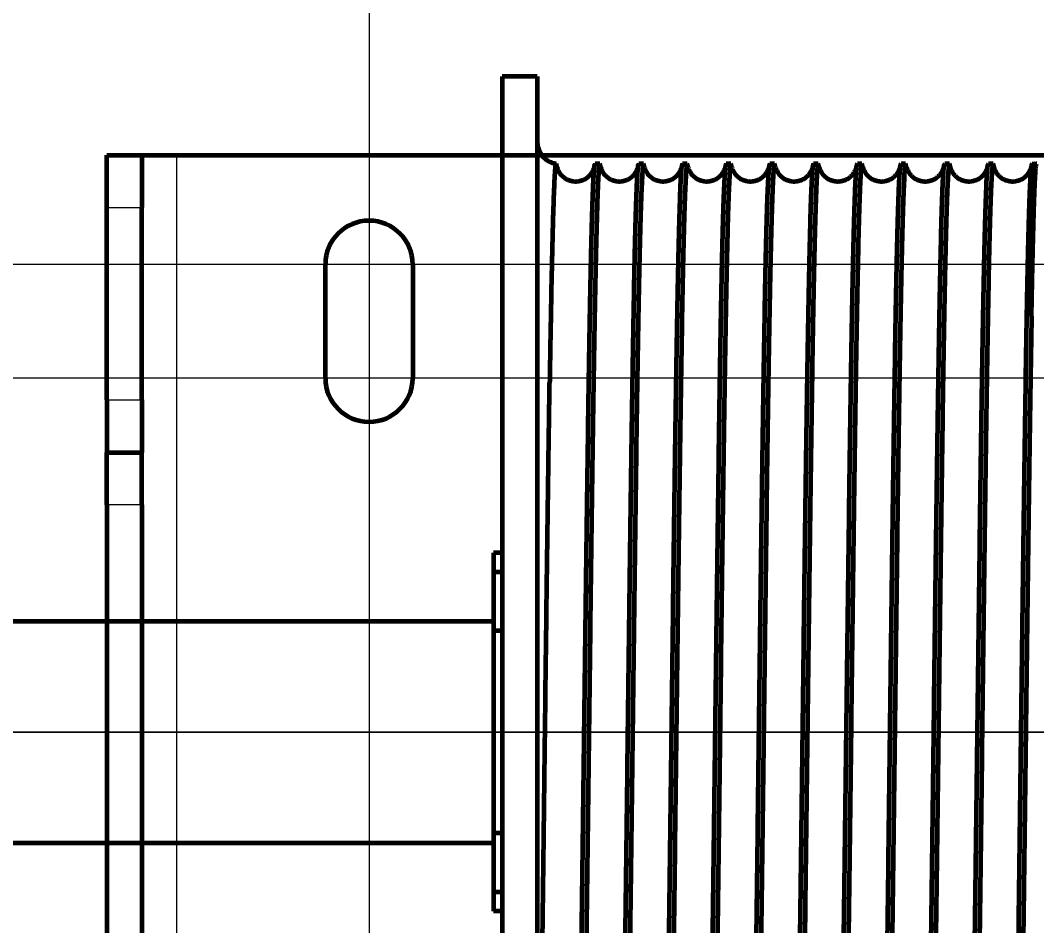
# Model space of a CAD drawing. Header units: millimetres. Extents: x 0 to 840, y 0 to 594.
# Drawn here: x 765.467 to 767.502, y 265.882 to 267.695 of the extents above; entities that cross this region are included whole.
import ezdxf

# ---------------------------------------------------------------- set-up
doc = ezdxf.new("R2010")
doc.units = ezdxf.units.MM
for name, pattern in [('K5LT_AXLED', [19.5, 15, -1.5, 1.5, -1.5]), ('K5LT_BASIC', [0]), ('K5LT_THIN', [0])]:
    doc.linetypes.add(name, pattern=pattern)
doc.layers.add('Системный слой', color=7, linetype='Continuous')
doc.styles.add('KDIMTEXTSTYLE', font='GOST_AU.SHX', dxfattribs={"width": 0.96, "oblique": 15, "height": 5})
doc.dimstyles.new('KDIMSTYLE (0.03)', dxfattribs={"dimtxt": 5, "dimasz": 1, "dimexe": 2, "dimexo": 0, "dimgap": 1, "dimtad": 1, "dimlfac": 40, "dimtxsty": 'KDIMTEXTSTYLE', "dimsah": 1, "dimcen": 0, "dimdle": 1, "dimadec": 0, "dimazin": 0, "dimtfac": 0.667, "dimtmove": 0, "dimatfit": 3, "dimfxl": 1, "dimtvp": 1, "dimtolj": 1, "dimtzin": 0, "dimarcsym": 0})

# ---------------------------------------------------------------- blocks, each defined once
blk = doc.blocks.new('KDIMARROW_01')
at = {"layer": 'Системный слой'}
blk.add_hatch(color=0, dxfattribs=at).paths.add_polyline_path([(0, 0), (-5, 0.6583), (-4.5, 0), (-5, -0.6583)])
at = {"layer": 'Системный слой', "color": 0, "linetype": 'K5LT_THIN', "lineweight": 18}
for p, q in [((-4.5, 0), (-5, 0.6583)), ((-5, 0.6583), (0, 0)), ((0, 0), (-5, -0.6583)), ((-5, -0.6583), (-4.5, 0)), ((0, 0), (-1, 0))]:
    blk.add_line(p, q, dxfattribs=at)
blk = doc.blocks.new('U317')
at = {"layer": 'Системный слой', "color": 30, "linetype": 'K5LT_AXLED', "lineweight": 18, "true_color": 0xff8000}
for p, q in [((766.1651, 269.2935), (766.1651, 264.891)), ((766.1651, 267.6485), (766.1651, 263.246)), ((768.2526, 267.206), (764.0776, 267.206)), ((769.8801, 267.206), (765.7051, 267.206)), ((768.2526, 266.9785), (764.0776, 266.9785)), ((769.8801, 266.9785), (765.7051, 266.9785)), ((770.3176, 266.2698), (763.6401, 266.2698))]:
    blk.add_line(p, q, dxfattribs=at)
at = {"layer": 'Системный слой', "color": 5, "linetype": 'K5LT_BASIC', "lineweight": 60, "true_color": 0x0000ff}
for p, q in [((765.6401, 267.3198), (765.6401, 267.4248)), ((765.6401, 267.4248), (765.7101, 267.4248)), ((765.7101, 267.4248), (765.7801, 267.4248)), ((765.7101, 267.4248), (765.7101, 267.3198)), ((765.7801, 267.4248), (768.1776, 267.4248)), ((765.6401, 266.9348), (765.6401, 267.3198)), ((765.7101, 266.9348), (765.7101, 267.3198)), ((766.0776, 266.9785), (766.0776, 267.206)), ((766.2526, 267.206), (766.2526, 266.9785)), ((765.6401, 266.9348), (765.6401, 266.8298)), ((765.7101, 266.9348), (765.7101, 266.8298)), ((765.6401, 266.7248), (765.6401, 266.8298)), ((765.6401, 266.8298), (765.7101, 266.8298)), ((765.7101, 266.7248), (765.7101, 266.8298)), ((765.6401, 266.7248), (765.6401, 265.8148)), ((765.7101, 266.7248), (765.7101, 265.8148))]:
    blk.add_line(p, q, dxfattribs=at)
at = {"layer": 'Системный слой', "color": 7, "linetype": 'K5LT_THIN', "lineweight": 18}
for p, q in [((765.7801, 265.1148), (765.7801, 267.4248)), ((765.6401, 267.3198), (765.7101, 267.3198)), ((765.6401, 266.9348), (765.7101, 266.9348)), ((765.7101, 266.7248), (765.6401, 266.7248))]:
    blk.add_line(p, q, dxfattribs=at)
at = {"layer": 'Системный слой', "color": 5, "linetype": 'K5LT_BASIC', "lineweight": 60, "true_color": 0x0000ff}
for centre, start, end in [((766.1651, 267.206), 0, 180), ((766.1651, 266.9785), 180, 0)]:
    blk.add_arc(centre, 0.0875, start, end, dxfattribs=at)

msp = doc.modelspace()

# ---------------------------------------------------------------- linework, layer by layer
at = {"layer": 'Системный слой', "color": 5, "linetype": 'K5LT_BASIC', "lineweight": 60, "true_color": 0x0000ff}
for p, q in [((766.50199, 267.58229), (766.43199, 267.58229)), ((766.43199, 267.58229), (766.43199, 264.95729)), ((766.50199, 267.58229), (766.50199, 264.95729)), ((766.6272, 267.40729), (766.61797, 267.40729)), ((766.7147, 267.40729), (766.70547, 267.40729)), ((766.8022, 267.40729), (766.79297, 267.40729)), ((766.8897, 267.40729), (766.88047, 267.40729)), ((766.9772, 267.40729), (766.96797, 267.40729)), ((767.0647, 267.40729), (767.05547, 267.40729)), ((767.1522, 267.40729), (767.14297, 267.40729)), ((767.2397, 267.40729), (767.23047, 267.40729)), ((767.3272, 267.40729), (767.31797, 267.40729)), ((767.4147, 267.40729), (767.40547, 267.40729)), ((766.43199, 266.62854), (766.41449, 266.62854)), ((766.41449, 266.62854), (766.41449, 266.58996)), ((766.41449, 266.58996), (766.41449, 266.47229)), ((766.43199, 266.58996), (766.41449, 266.58996)), ((750.02008, 266.49204), (766.41449, 266.49204)), ((766.41449, 266.47229), (766.41449, 266.06729)), ((766.43199, 266.47229), (766.41449, 266.47229)), ((766.41449, 266.06729), (766.41449, 265.94961)), ((766.43199, 266.06729), (766.41449, 266.06729)), ((766.41449, 266.04754), (750.02008, 266.04754)), ((766.41449, 265.94961), (766.41449, 265.91104)), ((766.43199, 265.94961), (766.41449, 265.94961)), ((766.43199, 265.91104), (766.41449, 265.91104))]:
    msp.add_line(p, q, dxfattribs=at)
at = {"layer": 'Системный слой', "color": 7, "linetype": 'K5LT_THIN', "lineweight": 18}
msp.add_line((767.49176, 267.10255), (767.49176, 267.40299), dxfattribs=at)
at = {"layer": 'Системный слой', "color": 30, "linetype": 'K5LT_AXLED', "lineweight": 18, "true_color": 0xff8000}
msp.add_line((718.71756, 266.26979), (770.93005, 266.26979), dxfattribs=at)
at = {"layer": 'Системный слой', "color": 5, "linetype": 'K5LT_BASIC', "lineweight": 60, "true_color": 0x0000ff}
for centre, radius, start, end in [((766.54574, 267.45104), 0.04375, 180.00059, 261.9968), ((766.52613, 267.40135), 0.01494, 1.78769, 25.22382), ((767.49477, 267.40449), 0.00336, 123.42669, 206.4192), ((767.49176, 267.45979), 0.0525, 271.32309, 281.35452)]:
    msp.add_arc(centre, radius, start, end, dxfattribs=at)
for points, knots in [([(766.50199, 267.45104), (766.50199, 267.44977), (766.50208, 267.44763), (766.50247, 267.44446), (766.50292, 267.44195), (766.50355, 267.43935), (766.50437, 267.43672), (766.50537, 267.43411), (766.50654, 267.43156), (766.50799, 267.42885), (766.50996, 267.42576), (766.51255, 267.42242), (766.51543, 267.41941), (766.51802, 267.41715), (766.52018, 267.41551), (766.52203, 267.41425), (766.52378, 267.41319), (766.52535, 267.41232), (766.52679, 267.4116), (766.52816, 267.41097), (766.52941, 267.41045), (766.5304, 267.41007), (766.53099, 267.40985), (766.53131, 267.40974), (766.53147, 267.40968), (766.53155, 267.40965), (766.53157, 267.40965), (766.53151, 267.40967), (766.53135, 267.40972), (766.53109, 267.40982), (766.53083, 267.40991), (766.53068, 267.40996)], [0, 0, 0, 0, 2.9090909, 4.3636364, 5.8181818, 7.2727273, 8.7272727, 10.1818182, 11.6363636, 13.0909091, 15.030303, 17.4545455, 19.8276094, 21.6646465, 22.9144781, 24.1131313, 25.15814, 26.1006825, 26.8894713, 27.6269724, 28.3524978, 29.0300479, 29.5723353, 29.9396112, 30.2191629, 30.4982778, 30.7773927, 31.060439, 31.3552795, 31.669777, 32, 32, 32, 32]), ([(766.53965, 267.40772), (766.53956, 267.40773), (766.53905, 267.4074), (766.53808, 267.40257), (766.53666, 267.38505), (766.53515, 267.35384), (766.53363, 267.30974), (766.5322, 267.25712), (766.5309, 267.20053), (766.52977, 267.14513), (766.52887, 267.09639), (766.52812, 267.05297), (766.52743, 267.01189), (766.52698, 266.98344), (766.52676, 266.96895)], [0, 0, 0, 0, 0.3084995, 1.698024, 3.2930139, 5.111228, 6.8621238, 8.5271164, 10.0965006, 11.4279991, 12.5127326, 13.3373821, 14.1664712, 15, 15, 15, 15]), ([(766.54102, 267.40208), (766.54104, 267.40203), (766.54105, 267.40182), (766.54133, 267.40057), (766.54207, 267.39796), (766.54388, 267.3934), (766.54728, 267.388), (766.55084, 267.38386), (766.55469, 267.38043), (766.55885, 267.3776), (766.56329, 267.37535), (766.56795, 267.37368), (766.57276, 267.37261), (766.57766, 267.37216), (766.58257, 267.37232), (766.58741, 267.37309), (766.59211, 267.37445), (766.59659, 267.37638), (766.60078, 267.37884), (766.6046, 267.38178), (766.608, 267.38513), (766.6109, 267.38878), (766.61324, 267.39259), (766.61498, 267.39631), (766.61605, 267.39945), (766.61647, 267.40115), (766.61658, 267.4017), (766.61661, 267.40185)], [0, 0, 0, 0, 2.0158155, 4.0258797, 6.035944, 8.0396406, 9.198244, 10.104541, 10.9122562, 11.6741509, 12.4091628, 13.1296005, 13.8418668, 14.5497803, 15.2560043, 15.9627953, 16.6725348, 17.3882994, 18.1147345, 18.8596789, 19.6374785, 20.4759519, 21.4250117, 22.5916265, 24.1980717, 26.3751361, 28, 28, 28, 28]), ([(766.62852, 267.40208), (766.62854, 267.40203), (766.62855, 267.40182), (766.62883, 267.40057), (766.62957, 267.39796), (766.63138, 267.3934), (766.63478, 267.388), (766.63834, 267.38386), (766.64219, 267.38043), (766.64635, 267.3776), (766.65079, 267.37535), (766.65545, 267.37368), (766.66026, 267.37261), (766.66516, 267.37216), (766.67007, 267.37232), (766.67491, 267.37309), (766.67961, 267.37445), (766.68409, 267.37638), (766.68828, 267.37884), (766.6921, 267.38178), (766.6955, 267.38513), (766.6984, 267.38878), (766.70074, 267.39259), (766.70248, 267.39632), (766.70355, 267.39945), (766.70397, 267.40115), (766.70408, 267.4017), (766.70411, 267.40185)], [0, 0, 0, 0, 2.0158455, 4.025973, 6.0361005, 8.0397531, 9.1983501, 10.1046459, 10.9123683, 11.6742578, 12.4092708, 13.1297136, 13.8419884, 14.5499134, 15.2561516, 15.9629595, 16.6727186, 17.3885057, 18.1149671, 18.8599436, 19.6377859, 20.476324, 21.4254271, 22.5921335, 24.1988188, 26.3734682, 28, 28, 28, 28]), ([(766.71602, 267.40208), (766.71604, 267.40203), (766.71605, 267.40182), (766.71633, 267.40057), (766.71707, 267.39796), (766.71888, 267.3934), (766.72228, 267.388), (766.72584, 267.38386), (766.72969, 267.38043), (766.73385, 267.3776), (766.73829, 267.37535), (766.74295, 267.37368), (766.74776, 267.37261), (766.75266, 267.37216), (766.75757, 267.37232), (766.76241, 267.37309), (766.76711, 267.37445), (766.77159, 267.37638), (766.77578, 267.37884), (766.7796, 267.38178), (766.783, 267.38513), (766.7859, 267.38878), (766.78824, 267.39259), (766.78998, 267.39632), (766.79105, 267.39945), (766.79147, 267.40115), (766.79158, 267.4017), (766.79161, 267.40185)], [0, 0, 0, 0, 2.0158756, 4.0260662, 6.0362567, 8.0398596, 9.1984476, 10.1047401, 10.912468, 11.6743508, 12.4093633, 13.1298098, 13.8420916, 14.5500265, 15.2562775, 15.9631009, 16.672878, 17.3886863, 18.1151724, 18.8601794, 19.6380626, 20.4766633, 21.4258084, 22.5926046, 24.1995256, 26.3718035, 28, 28, 28, 28]), ([(766.80352, 267.40208), (766.80354, 267.40203), (766.80355, 267.40182), (766.80383, 267.40057), (766.80457, 267.39796), (766.80638, 267.3934), (766.80978, 267.388), (766.81334, 267.38386), (766.81719, 267.38043), (766.82135, 267.3776), (766.82579, 267.37535), (766.83045, 267.37368), (766.83526, 267.37261), (766.84016, 267.37216), (766.84507, 267.37232), (766.84991, 267.37309), (766.85461, 267.37445), (766.85909, 267.37638), (766.86328, 267.37884), (766.8671, 267.38178), (766.8705, 267.38513), (766.8734, 267.38878), (766.87574, 267.39259), (766.87748, 267.39632), (766.87855, 267.39945), (766.87897, 267.40115), (766.87908, 267.4017), (766.87911, 267.40185)], [0, 0, 0, 0, 2.0159059, 4.0261593, 6.0364127, 8.0399602, 9.1985365, 10.1048236, 10.9125552, 11.6744299, 12.4094403, 13.129889, 13.8421763, 14.5501197, 15.256382, 15.9632193, 16.6730131, 17.388841, 18.1153503, 18.8603862, 19.6383087, 20.4769698, 21.4261556, 22.5930397, 24.200192, 26.370142, 28, 28, 28, 28]), ([(766.89102, 267.40208), (766.89104, 267.40203), (766.89105, 267.40182), (766.89133, 267.40057), (766.89207, 267.39796), (766.89388, 267.3934), (766.89728, 267.388), (766.90084, 267.38386), (766.90469, 267.38043), (766.90885, 267.3776), (766.91329, 267.37535), (766.91795, 267.37368), (766.92276, 267.37261), (766.92766, 267.37216), (766.93257, 267.37232), (766.93741, 267.37309), (766.94211, 267.37445), (766.94659, 267.37638), (766.95078, 267.37884), (766.9546, 267.38178), (766.958, 267.38513), (766.9609, 267.38878), (766.96324, 267.39259), (766.96498, 267.39632), (766.96605, 267.39945), (766.96647, 267.40114), (766.96658, 267.4017), (766.96661, 267.40185)], [0, 0, 0, 0, 2.0159363, 4.0262523, 6.0365683, 8.0400548, 9.1986166, 10.1048966, 10.9126299, 11.6744949, 12.4095019, 13.1299513, 13.8422427, 14.5501931, 15.2564651, 15.963315, 16.6731239, 17.3889698, 18.115501, 18.8605642, 19.638524, 20.4772435, 21.4264688, 22.5934389, 24.2008183, 26.3684837, 28, 28, 28, 28]), ([(766.97852, 267.40208), (766.97854, 267.40203), (766.97855, 267.40182), (766.97883, 267.40057), (766.97957, 267.39796), (766.98138, 267.3934), (766.98478, 267.388), (766.98834, 267.38386), (766.99219, 267.38043), (766.99635, 267.3776), (767.00079, 267.37535), (767.00545, 267.37368), (767.01026, 267.37261), (767.01516, 267.37216), (767.02007, 267.37232), (767.02491, 267.37309), (767.02961, 267.37445), (767.03409, 267.37638), (767.03828, 267.37884), (767.0421, 267.38178), (767.0455, 267.38513), (767.0484, 267.38879), (767.05074, 267.39259), (767.05248, 267.39632), (767.05355, 267.39945), (767.05396, 267.40114), (767.05408, 267.4017), (767.05411, 267.40185)], [0, 0, 0, 0, 2.0159669, 4.0263452, 6.0367236, 8.0401434, 9.1986882, 10.1049589, 10.9126922, 11.674546, 12.4095481, 13.1299966, 13.8422905, 14.5502465, 15.2565269, 15.9633877, 16.6732104, 17.3890729, 18.1156242, 18.8607132, 19.6387088, 20.4774844, 21.4267478, 22.5938022, 24.2014044, 26.3668287, 28, 28, 28, 28]), ([(767.06602, 267.40208), (767.06604, 267.40203), (767.06605, 267.40182), (767.06633, 267.40057), (767.06707, 267.39796), (767.06888, 267.3934), (767.07228, 267.388), (767.07584, 267.38386), (767.07969, 267.38043), (767.08385, 267.3776), (767.08829, 267.37535), (767.09295, 267.37368), (767.09776, 267.37261), (767.10266, 267.37216), (767.10757, 267.37232), (767.11241, 267.37309), (767.11711, 267.37445), (767.12159, 267.37638), (767.12578, 267.37884), (767.1296, 267.38178), (767.133, 267.38513), (767.1359, 267.38879), (767.13824, 267.3926), (767.13998, 267.39632), (767.14105, 267.39944), (767.14146, 267.40114), (767.14158, 267.4017), (767.14161, 267.40185)], [0, 0, 0, 0, 2.0159976, 4.0264381, 6.0368785, 8.0402258, 9.198751, 10.1050105, 10.9127419, 11.6745831, 12.4095787, 13.1300249, 13.8423199, 14.55028, 15.2565672, 15.9634376, 16.6732725, 17.3891501, 18.1157201, 18.8608332, 19.6388627, 20.4776923, 21.4269926, 22.5941294, 24.20195, 26.365177, 28, 28, 28, 28]), ([(767.15352, 267.40208), (767.15354, 267.40203), (767.15355, 267.40182), (767.15383, 267.40057), (767.15457, 267.39796), (767.15638, 267.3934), (767.15978, 267.388), (767.16334, 267.38386), (767.16719, 267.38043), (767.17135, 267.3776), (767.17579, 267.37535), (767.18045, 267.37368), (767.18526, 267.37261), (767.19016, 267.37216), (767.19507, 267.37232), (767.19991, 267.37309), (767.20461, 267.37445), (767.20909, 267.37638), (767.21328, 267.37884), (767.2171, 267.38178), (767.2205, 267.38513), (767.2234, 267.38879), (767.22574, 267.3926), (767.22748, 267.39632), (767.22855, 267.39944), (767.22896, 267.40114), (767.22908, 267.4017), (767.22911, 267.40185)], [0, 0, 0, 0, 2.0160284, 4.0265308, 6.0370332, 8.0403027, 9.1988054, 10.1050516, 10.9127793, 11.6746064, 12.409594, 13.1300365, 13.842331, 14.5502937, 15.2565863, 15.9634648, 16.6733104, 17.3892016, 18.1157889, 18.8609245, 19.6389862, 20.4778677, 21.4272035, 22.5944209, 24.202456, 26.3635285, 28, 28, 28, 28]), ([(767.24102, 267.40208), (767.24104, 267.40203), (767.24105, 267.40182), (767.24133, 267.40057), (767.24207, 267.39796), (767.24388, 267.3934), (767.24728, 267.388), (767.25084, 267.38386), (767.25469, 267.38043), (767.25885, 267.3776), (767.26329, 267.37535), (767.26795, 267.37368), (767.27276, 267.37261), (767.27766, 267.37216), (767.28257, 267.37232), (767.28741, 267.37309), (767.29211, 267.37445), (767.29659, 267.37638), (767.30078, 267.37884), (767.3046, 267.38178), (767.308, 267.38513), (767.3109, 267.38879), (767.31324, 267.3926), (767.31498, 267.39632), (767.31605, 267.39944), (767.31646, 267.40114), (767.31658, 267.4017), (767.31661, 267.40185)], [0, 0, 0, 0, 2.0160594, 4.0266235, 6.0371876, 8.0403733, 9.198851, 10.105082, 10.9128042, 11.6746156, 12.4095937, 13.1300309, 13.8423236, 14.5502874, 15.256584, 15.963469, 16.6733239, 17.3892273, 18.1158302, 18.8609867, 19.6390788, 20.4780102, 21.4273802, 22.5946763, 24.2029215, 26.3618833, 28, 28, 28, 28]), ([(767.32852, 267.40208), (767.32854, 267.40203), (767.32855, 267.40182), (767.32883, 267.40057), (767.32957, 267.39796), (767.33138, 267.3934), (767.33478, 267.388), (767.33834, 267.38386), (767.34219, 267.38043), (767.34635, 267.3776), (767.35079, 267.37535), (767.35545, 267.37368), (767.36026, 267.37261), (767.36516, 267.37216), (767.37007, 267.37232), (767.37491, 267.37309), (767.37961, 267.37445), (767.38409, 267.37638), (767.38828, 267.37884), (767.3921, 267.38178), (767.3955, 267.38513), (767.3984, 267.38879), (767.40075, 267.3926), (767.40248, 267.39632), (767.40355, 267.39944), (767.40396, 267.40114), (767.40408, 267.4017), (767.40411, 267.40185)], [0, 0, 0, 0, 2.0160905, 4.0267161, 6.0373417, 8.0404381, 9.198888, 10.1051019, 10.9128166, 11.6746109, 12.409578, 13.1300085, 13.8422978, 14.5502612, 15.2565602, 15.9634504, 16.6733131, 17.3892271, 18.1158441, 18.86102, 19.6391408, 20.4781198, 21.4275227, 22.5948957, 24.203347, 26.3602414, 28, 28, 28, 28]), ([(767.41602, 267.40208), (767.41604, 267.40203), (767.41605, 267.40182), (767.41633, 267.40057), (767.41707, 267.39796), (767.41888, 267.3934), (767.42228, 267.388), (767.42584, 267.38386), (767.42969, 267.38043), (767.43385, 267.3776), (767.43829, 267.37535), (767.44295, 267.37368), (767.44776, 267.37261), (767.45266, 267.37216), (767.45757, 267.37232), (767.46241, 267.37309), (767.46711, 267.37445), (767.47159, 267.37638), (767.47578, 267.37884), (767.4796, 267.38178), (767.483, 267.38513), (767.48591, 267.38879), (767.48825, 267.3926), (767.48998, 267.39632), (767.49105, 267.39944), (767.49146, 267.40114), (767.49158, 267.4017), (767.49161, 267.40185)], [0, 0, 0, 0, 2.0161217, 4.0268086, 6.0374954, 8.0404968, 9.1989163, 10.105111, 10.9128166, 11.6745922, 12.4095468, 13.129969, 13.8422535, 14.5502151, 15.2565151, 15.963409, 16.6732779, 17.3892011, 18.1158307, 18.8610244, 19.6391721, 20.4781965, 21.4276311, 22.5950792, 24.2037323, 26.3586026, 28, 28, 28, 28]), ([(767.49176, 267.10255), (767.49212, 267.12251), (767.49283, 267.16053), (767.49388, 267.21175), (767.49504, 267.26228), (767.4963, 267.30957), (767.49767, 267.35067), (767.49891, 267.37865), (767.50004, 267.39625), (767.50107, 267.40598), (767.50175, 267.40825), (767.5021, 267.40832)], [0, 0, 0, 0, 1.1890926, 2.3794868, 3.5711828, 5.1644497, 6.7616216, 8.3626986, 9.5687132, 10.7760294, 12, 12, 12, 12]), ([(766.51765, 266.27543), (766.51807, 266.31014), (766.5189, 266.37785), (766.52015, 266.47977), (766.52139, 266.57963), (766.52267, 266.67932), (766.52392, 266.77263), (766.52504, 266.85366), (766.52597, 266.91722), (766.52652, 266.95353), (766.52676, 266.96893)], [0, 0, 0, 0, 1.6682874, 3.2061784, 4.7488282, 6.3001269, 7.8597851, 9.1654215, 10.2128564, 11, 11, 11, 11]), ([(766.50199, 265.20674), (766.50199, 265.20678), (766.50199, 265.20684), (766.50199, 265.20692), (766.50199, 265.20705), (766.502, 265.20723), (766.502, 265.20745), (766.502, 265.20772), (766.50201, 265.20811), (766.50201, 265.20872), (766.50203, 265.20966), (766.50205, 265.21087), (766.50208, 265.21231), (766.50212, 265.21431), (766.50218, 265.21739), (766.50227, 265.22169), (766.5024, 265.22748), (766.50257, 265.23514), (766.5028, 265.24573), (766.50313, 265.26066), (766.50357, 265.28121), (766.5041, 265.30752), (766.5047, 265.33809), (766.50531, 265.37069), (766.5059, 265.40433), (766.50651, 265.43983), (766.50715, 265.4791), (766.50785, 265.52354), (766.50861, 265.57405), (766.50945, 265.63123), (766.51034, 265.69493), (766.51128, 265.76474), (766.51227, 265.84037), (766.51331, 265.92139), (766.51437, 266.00675), (766.51547, 266.09575), (766.51656, 266.18533), (766.5173, 266.24612), (766.51765, 266.27543)], [0, 0, 0, 0, 0.0175735, 0.035147, 0.0526325, 0.069895, 0.0870512, 0.1056364, 0.1291142, 0.163245, 0.2156444, 0.2788792, 0.3470721, 0.4557444, 0.6340279, 0.9093874, 1.2684068, 1.7483953, 2.3966914, 3.3186802, 4.6004597, 6.2160024, 8.0033144, 9.7639594, 11.4738826, 13.2201066, 15.0894945, 17.1063248, 19.2211551, 21.4163628, 23.6500463, 25.912124, 28.1783172, 30.4289198, 32.6543075, 34.8494288, 37.0243654, 39, 39, 39, 39])]:
    msp.add_open_spline(points, degree=3, knots=knots, dxfattribs=at)
for points in [[(766.57422, 265.13229), (766.57466, 265.13229), (766.57554, 265.13569), (766.57686, 265.15097), (766.57818, 265.17627), (766.5795, 265.21139), (766.58082, 265.25599), (766.58214, 265.30968), (766.58346, 265.37197), (766.58477, 265.44232), (766.58609, 265.52009), (766.58741, 265.60458), (766.58873, 265.69503), (766.59005, 265.79063), (766.59137, 265.89054), (766.59269, 265.99384), (766.59401, 266.09961), (766.59533, 266.20692), (766.59665, 266.31478), (766.59797, 266.42224), (766.59928, 266.52834), (766.6006, 266.63212), (766.60192, 266.73265), (766.60324, 266.82902), (766.60456, 266.92039), (766.60588, 267.00592), (766.6072, 267.08485), (766.60852, 267.15648), (766.60984, 267.22015), (766.61116, 267.2753), (766.61248, 267.32144), (766.6138, 267.35815), (766.61511, 267.3851), (766.61599, 267.3964), (766.61643, 267.40036)], [(766.6272, 267.40729), (766.62676, 267.40729), (766.62588, 267.40388), (766.62456, 267.38861), (766.62324, 267.3633), (766.62192, 267.32818), (766.6206, 267.28357), (766.61928, 267.22987), (766.61796, 267.16756), (766.61664, 267.0972), (766.61532, 267.01942), (766.614, 266.93492), (766.61269, 266.84446), (766.61137, 266.74884), (766.61005, 266.64892), (766.60873, 266.54561), (766.60741, 266.43982), (766.60609, 266.33251), (766.60477, 266.22463), (766.60345, 266.11716), (766.60213, 266.01106), (766.60081, 265.90728), (766.59949, 265.80675), (766.59817, 265.71037), (766.59685, 265.619), (766.59553, 265.53348), (766.59422, 265.45456), (766.5929, 265.38294), (766.59158, 265.31928), (766.59026, 265.26415), (766.58894, 265.21803), (766.58762, 265.18134), (766.5863, 265.15442), (766.58542, 265.14313), (766.58498, 265.13918)], [(766.61643, 267.40036), (766.61695, 267.40497), (766.61746, 267.40729), (766.61797, 267.40729)], [(766.62856, 267.40186), (766.6281, 267.40548), (766.62765, 267.40729), (766.6272, 267.40729)], [(766.66172, 265.13229), (766.66216, 265.13229), (766.66304, 265.13569), (766.66436, 265.15097), (766.66568, 265.17627), (766.667, 265.21139), (766.66832, 265.25599), (766.66964, 265.30968), (766.67096, 265.37197), (766.67227, 265.44232), (766.67359, 265.52009), (766.67491, 265.60458), (766.67623, 265.69503), (766.67755, 265.79063), (766.67887, 265.89054), (766.68019, 265.99384), (766.68151, 266.09961), (766.68283, 266.20692), (766.68415, 266.31478), (766.68547, 266.42224), (766.68678, 266.52834), (766.6881, 266.63212), (766.68942, 266.73264), (766.69074, 266.82902), (766.69206, 266.92039), (766.69338, 267.00592), (766.6947, 267.08485), (766.69602, 267.15648), (766.69734, 267.22015), (766.69866, 267.2753), (766.69998, 267.32144), (766.7013, 267.35815), (766.70261, 267.3851), (766.70349, 267.3964), (766.70393, 267.40036)], [(766.7147, 267.40729), (766.71426, 267.40729), (766.71338, 267.40388), (766.71206, 267.38861), (766.71074, 267.3633), (766.70942, 267.32818), (766.7081, 267.28357), (766.70678, 267.22987), (766.70546, 267.16756), (766.70414, 267.0972), (766.70282, 267.01942), (766.7015, 266.93492), (766.70019, 266.84446), (766.69887, 266.74884), (766.69755, 266.64892), (766.69623, 266.54561), (766.69491, 266.43982), (766.69359, 266.33251), (766.69227, 266.22463), (766.69095, 266.11716), (766.68963, 266.01106), (766.68831, 265.90728), (766.68699, 265.80674), (766.68567, 265.71037), (766.68435, 265.619), (766.68303, 265.53348), (766.68172, 265.45455), (766.6804, 265.38294), (766.67908, 265.31928), (766.67776, 265.26415), (766.67644, 265.21803), (766.67512, 265.18134), (766.6738, 265.15442), (766.67292, 265.14313), (766.67248, 265.13918)], [(766.70393, 267.40036), (766.70445, 267.40497), (766.70496, 267.40729), (766.70547, 267.40729)], [(766.71606, 267.40186), (766.7156, 267.40548), (766.71515, 267.40729), (766.7147, 267.40729)], [(766.74922, 265.13229), (766.74966, 265.13229), (766.75054, 265.13569), (766.75186, 265.15097), (766.75318, 265.17627), (766.7545, 265.21139), (766.75582, 265.25599), (766.75714, 265.30968), (766.75846, 265.37197), (766.75977, 265.44232), (766.76109, 265.52009), (766.76241, 265.60457), (766.76373, 265.69503), (766.76505, 265.79063), (766.76637, 265.89053), (766.76769, 265.99384), (766.76901, 266.09961), (766.77033, 266.20691), (766.77165, 266.31478), (766.77297, 266.42224), (766.77428, 266.52834), (766.7756, 266.63211), (766.77692, 266.73264), (766.77824, 266.82902), (766.77956, 266.92039), (766.78088, 267.00592), (766.7822, 267.08485), (766.78352, 267.15647), (766.78484, 267.22015), (766.78616, 267.2753), (766.78748, 267.32144), (766.7888, 267.35815), (766.79011, 267.3851), (766.79099, 267.3964), (766.79143, 267.40036)], [(766.8022, 267.40729), (766.80176, 267.40729), (766.80088, 267.40388), (766.79956, 267.38861), (766.79824, 267.3633), (766.79692, 267.32818), (766.7956, 267.28357), (766.79428, 267.22987), (766.79296, 267.16756), (766.79164, 267.0972), (766.79032, 267.01942), (766.789, 266.93492), (766.78768, 266.84446), (766.78637, 266.74884), (766.78505, 266.64892), (766.78373, 266.54561), (766.78241, 266.43982), (766.78109, 266.33251), (766.77977, 266.22463), (766.77845, 266.11716), (766.77713, 266.01106), (766.77581, 265.90728), (766.77449, 265.80674), (766.77317, 265.71037), (766.77185, 265.619), (766.77053, 265.53348), (766.76922, 265.45455), (766.7679, 265.38294), (766.76658, 265.31928), (766.76526, 265.26415), (766.76394, 265.21803), (766.76262, 265.18134), (766.7613, 265.15442), (766.76042, 265.14313), (766.75998, 265.13918)], [(766.79143, 267.40036), (766.79195, 267.40497), (766.79246, 267.40729), (766.79297, 267.40729)], [(766.80356, 267.40186), (766.8031, 267.40548), (766.80265, 267.40729), (766.8022, 267.40729)], [(766.83672, 265.13229), (766.83716, 265.13229), (766.83804, 265.13569), (766.83936, 265.15097), (766.84068, 265.17627), (766.842, 265.21139), (766.84332, 265.25599), (766.84464, 265.30967), (766.84596, 265.37197), (766.84727, 265.44232), (766.84859, 265.52009), (766.84991, 265.60457), (766.85123, 265.69503), (766.85255, 265.79063), (766.85387, 265.89053), (766.85519, 265.99384), (766.85651, 266.09961), (766.85783, 266.20691), (766.85915, 266.31478), (766.86047, 266.42224), (766.86178, 266.52834), (766.8631, 266.63211), (766.86442, 266.73264), (766.86574, 266.82902), (766.86706, 266.92039), (766.86838, 267.00592), (766.8697, 267.08485), (766.87102, 267.15647), (766.87234, 267.22015), (766.87366, 267.2753), (766.87498, 267.32144), (766.8763, 267.35815), (766.87761, 267.3851), (766.87849, 267.3964), (766.87893, 267.40036)], [(766.8897, 267.40729), (766.88926, 267.40729), (766.88838, 267.40388), (766.88706, 267.38861), (766.88574, 267.3633), (766.88442, 267.32818), (766.8831, 267.28357), (766.88178, 267.22987), (766.88046, 267.16756), (766.87914, 267.0972), (766.87782, 267.01942), (766.8765, 266.93492), (766.87518, 266.84446), (766.87387, 266.74884), (766.87255, 266.64892), (766.87123, 266.54561), (766.86991, 266.43982), (766.86859, 266.33251), (766.86727, 266.22463), (766.86595, 266.11716), (766.86463, 266.01106), (766.86331, 265.90727), (766.86199, 265.80674), (766.86067, 265.71037), (766.85935, 265.619), (766.85803, 265.53348), (766.85672, 265.45455), (766.8554, 265.38294), (766.85408, 265.31928), (766.85276, 265.26415), (766.85144, 265.21803), (766.85012, 265.18134), (766.8488, 265.15442), (766.84792, 265.14313), (766.84748, 265.13918)], [(766.87893, 267.40036), (766.87945, 267.40497), (766.87996, 267.40729), (766.88047, 267.40729)], [(766.89106, 267.40186), (766.8906, 267.40548), (766.89015, 267.40729), (766.8897, 267.40729)], [(766.92422, 265.13229), (766.92466, 265.13229), (766.92554, 265.13569), (766.92686, 265.15097), (766.92818, 265.17627), (766.9295, 265.21139), (766.93082, 265.25599), (766.93214, 265.30967), (766.93346, 265.37197), (766.93477, 265.44232), (766.93609, 265.52009), (766.93741, 265.60457), (766.93873, 265.69503), (766.94005, 265.79063), (766.94137, 265.89053), (766.94269, 265.99383), (766.94401, 266.09961), (766.94533, 266.20691), (766.94665, 266.31478), (766.94797, 266.42224), (766.94928, 266.52833), (766.9506, 266.63211), (766.95192, 266.73264), (766.95324, 266.82902), (766.95456, 266.92038), (766.95588, 267.00592), (766.9572, 267.08485), (766.95852, 267.15647), (766.95984, 267.22015), (766.96116, 267.2753), (766.96248, 267.32144), (766.96379, 267.35815), (766.96511, 267.3851), (766.96599, 267.3964), (766.96643, 267.40036)], [(766.9772, 267.40729), (766.97676, 267.40729), (766.97588, 267.40388), (766.97456, 267.38861), (766.97324, 267.3633), (766.97192, 267.32818), (766.9706, 267.28357), (766.96928, 267.22987), (766.96796, 267.16756), (766.96664, 267.0972), (766.96532, 267.01942), (766.964, 266.93492), (766.96268, 266.84446), (766.96137, 266.74884), (766.96005, 266.64892), (766.95873, 266.54561), (766.95741, 266.43982), (766.95609, 266.3325), (766.95477, 266.22463), (766.95345, 266.11716), (766.95213, 266.01106), (766.95081, 265.90727), (766.94949, 265.80674), (766.94817, 265.71036), (766.94685, 265.619), (766.94553, 265.53348), (766.94422, 265.45455), (766.9429, 265.38294), (766.94158, 265.31928), (766.94026, 265.26415), (766.93894, 265.21803), (766.93762, 265.18134), (766.9363, 265.15442), (766.93542, 265.14313), (766.93498, 265.13918)], [(766.96643, 267.40036), (766.96695, 267.40497), (766.96746, 267.40729), (766.96797, 267.40729)], [(766.97856, 267.40186), (766.9781, 267.40548), (766.97765, 267.40729), (766.9772, 267.40729)], [(767.01172, 265.13229), (767.01216, 265.13229), (767.01304, 265.13569), (767.01436, 265.15097), (767.01568, 265.17627), (767.017, 265.21139), (767.01832, 265.25599), (767.01964, 265.30967), (767.02096, 265.37197), (767.02227, 265.44232), (767.02359, 265.52009), (767.02491, 265.60457), (767.02623, 265.69503), (767.02755, 265.79063), (767.02887, 265.89053), (767.03019, 265.99383), (767.03151, 266.09961), (767.03283, 266.20691), (767.03415, 266.31478), (767.03547, 266.42224), (767.03678, 266.52833), (767.0381, 266.63211), (767.03942, 266.73264), (767.04074, 266.82902), (767.04206, 266.92038), (767.04338, 267.00592), (767.0447, 267.08485), (767.04602, 267.15647), (767.04734, 267.22015), (767.04866, 267.2753), (767.04998, 267.32144), (767.05129, 267.35815), (767.05261, 267.3851), (767.05349, 267.3964), (767.05393, 267.40036)], [(767.0647, 267.40729), (767.06426, 267.40729), (767.06338, 267.40388), (767.06206, 267.38861), (767.06074, 267.3633), (767.05942, 267.32818), (767.0581, 267.28357), (767.05678, 267.22987), (767.05546, 267.16756), (767.05414, 267.0972), (767.05282, 267.01942), (767.0515, 266.93492), (767.05018, 266.84446), (767.04887, 266.74884), (767.04755, 266.64892), (767.04623, 266.54561), (767.04491, 266.43982), (767.04359, 266.3325), (767.04227, 266.22463), (767.04095, 266.11716), (767.03963, 266.01106), (767.03831, 265.90727), (767.03699, 265.80674), (767.03567, 265.71036), (767.03435, 265.619), (767.03303, 265.53348), (767.03172, 265.45455), (767.0304, 265.38294), (767.02908, 265.31928), (767.02776, 265.26414), (767.02644, 265.21803), (767.02512, 265.18134), (767.0238, 265.15442), (767.02292, 265.14313), (767.02248, 265.13918)], [(767.05393, 267.40036), (767.05445, 267.40497), (767.05496, 267.40729), (767.05547, 267.40729)], [(767.06606, 267.40186), (767.0656, 267.40548), (767.06515, 267.40729), (767.0647, 267.40729)], [(767.09922, 265.13229), (767.09966, 265.13229), (767.10054, 265.13569), (767.10186, 265.15097), (767.10318, 265.17627), (767.1045, 265.21139), (767.10582, 265.25598), (767.10714, 265.30967), (767.10846, 265.37197), (767.10977, 265.44232), (767.11109, 265.52009), (767.11241, 265.60457), (767.11373, 265.69503), (767.11505, 265.79063), (767.11637, 265.89053), (767.11769, 265.99383), (767.11901, 266.09961), (767.12033, 266.20691), (767.12165, 266.31478), (767.12297, 266.42224), (767.12428, 266.52833), (767.1256, 266.63211), (767.12692, 266.73264), (767.12824, 266.82902), (767.12956, 266.92038), (767.13088, 267.00591), (767.1322, 267.08485), (767.13352, 267.15647), (767.13484, 267.22014), (767.13616, 267.2753), (767.13748, 267.32144), (767.13879, 267.35815), (767.14011, 267.3851), (767.14099, 267.3964), (767.14143, 267.40036)], [(767.1522, 267.40729), (767.15176, 267.40729), (767.15088, 267.40388), (767.14956, 267.38861), (767.14824, 267.3633), (767.14692, 267.32818), (767.1456, 267.28357), (767.14428, 267.22987), (767.14296, 267.16756), (767.14164, 267.0972), (767.14032, 267.01942), (767.139, 266.93492), (767.13768, 266.84446), (767.13637, 266.74884), (767.13505, 266.64892), (767.13373, 266.54561), (767.13241, 266.43982), (767.13109, 266.3325), (767.12977, 266.22463), (767.12845, 266.11716), (767.12713, 266.01106), (767.12581, 265.90727), (767.12449, 265.80674), (767.12317, 265.71036), (767.12185, 265.619), (767.12053, 265.53348), (767.11922, 265.45455), (767.1179, 265.38294), (767.11658, 265.31928), (767.11526, 265.26414), (767.11394, 265.21803), (767.11262, 265.18134), (767.1113, 265.15442), (767.11042, 265.14313), (767.10998, 265.13918)], [(767.14143, 267.40036), (767.14195, 267.40497), (767.14246, 267.40729), (767.14297, 267.40729)], [(767.15356, 267.40186), (767.1531, 267.40548), (767.15265, 267.40729), (767.1522, 267.40729)], [(767.18672, 265.13229), (767.18716, 265.13229), (767.18804, 265.13569), (767.18936, 265.15097), (767.19068, 265.17627), (767.192, 265.21139), (767.19332, 265.25598), (767.19464, 265.30967), (767.19596, 265.37197), (767.19727, 265.44232), (767.19859, 265.52009), (767.19991, 265.60457), (767.20123, 265.69502), (767.20255, 265.79063), (767.20387, 265.89053), (767.20519, 265.99383), (767.20651, 266.09961), (767.20783, 266.20691), (767.20915, 266.31478), (767.21047, 266.42224), (767.21178, 266.52833), (767.2131, 266.63211), (767.21442, 266.73264), (767.21574, 266.82902), (767.21706, 266.92038), (767.21838, 267.00591), (767.2197, 267.08485), (767.22102, 267.15647), (767.22234, 267.22014), (767.22366, 267.2753), (767.22498, 267.32144), (767.22629, 267.35815), (767.22761, 267.3851), (767.22849, 267.3964), (767.22893, 267.40036)], [(767.2397, 267.40729), (767.23926, 267.40729), (767.23838, 267.40388), (767.23706, 267.38861), (767.23574, 267.3633), (767.23442, 267.32818), (767.2331, 267.28357), (767.23178, 267.22987), (767.23046, 267.16756), (767.22914, 267.0972), (767.22782, 267.01942), (767.2265, 266.93492), (767.22518, 266.84446), (767.22387, 266.74884), (767.22255, 266.64892), (767.22123, 266.54561), (767.21991, 266.43982), (767.21859, 266.3325), (767.21727, 266.22463), (767.21595, 266.11716), (767.21463, 266.01105), (767.21331, 265.90727), (767.21199, 265.80674), (767.21067, 265.71036), (767.20935, 265.619), (767.20803, 265.53348), (767.20672, 265.45455), (767.2054, 265.38294), (767.20408, 265.31928), (767.20276, 265.26414), (767.20144, 265.21803), (767.20012, 265.18134), (767.1988, 265.15441), (767.19792, 265.14313), (767.19748, 265.13918)], [(767.22893, 267.40036), (767.22945, 267.40497), (767.22996, 267.40729), (767.23047, 267.40729)], [(767.24106, 267.40186), (767.2406, 267.40548), (767.24015, 267.40729), (767.2397, 267.40729)], [(767.27422, 265.13229), (767.27466, 265.13229), (767.27554, 265.13569), (767.27686, 265.15097), (767.27818, 265.17627), (767.2795, 265.21139), (767.28082, 265.25598), (767.28214, 265.30967), (767.28345, 265.37197), (767.28477, 265.44232), (767.28609, 265.52008), (767.28741, 265.60457), (767.28873, 265.69502), (767.29005, 265.79063), (767.29137, 265.89053), (767.29269, 265.99383), (767.29401, 266.09961), (767.29533, 266.20691), (767.29665, 266.31477), (767.29797, 266.42224), (767.29928, 266.52833), (767.3006, 266.63211), (767.30192, 266.73264), (767.30324, 266.82902), (767.30456, 266.92038), (767.30588, 267.00591), (767.3072, 267.08484), (767.30852, 267.15647), (767.30984, 267.22014), (767.31116, 267.2753), (767.31248, 267.32144), (767.31379, 267.35815), (767.31511, 267.3851), (767.31599, 267.3964), (767.31643, 267.40036)], [(767.3272, 267.40729), (767.32676, 267.40729), (767.32588, 267.40388), (767.32456, 267.38861), (767.32324, 267.3633), (767.32192, 267.32818), (767.3206, 267.28357), (767.31928, 267.22987), (767.31796, 267.16756), (767.31664, 267.0972), (767.31532, 267.01942), (767.314, 266.93492), (767.31268, 266.84446), (767.31137, 266.74884), (767.31005, 266.64892), (767.30873, 266.54561), (767.30741, 266.43982), (767.30609, 266.3325), (767.30477, 266.22463), (767.30345, 266.11716), (767.30213, 266.01105), (767.30081, 265.90727), (767.29949, 265.80674), (767.29817, 265.71036), (767.29685, 265.619), (767.29553, 265.53347), (767.29422, 265.45455), (767.2929, 265.38294), (767.29158, 265.31928), (767.29026, 265.26414), (767.28894, 265.21803), (767.28762, 265.18134), (767.2863, 265.15441), (767.28542, 265.14313), (767.28498, 265.13918)], [(767.31643, 267.40036), (767.31695, 267.40497), (767.31746, 267.40729), (767.31797, 267.40729)], [(767.32856, 267.40186), (767.3281, 267.40548), (767.32765, 267.40729), (767.3272, 267.40729)], [(767.36172, 265.13229), (767.36216, 265.13229), (767.36304, 265.13569), (767.36436, 265.15097), (767.36568, 265.17627), (767.367, 265.21139), (767.36832, 265.25598), (767.36964, 265.30967), (767.37095, 265.37197), (767.37227, 265.44232), (767.37359, 265.52008), (767.37491, 265.60457), (767.37623, 265.69502), (767.37755, 265.79063), (767.37887, 265.89053), (767.38019, 265.99383), (767.38151, 266.09961), (767.38283, 266.20691), (767.38415, 266.31477), (767.38547, 266.42224), (767.38678, 266.52833), (767.3881, 266.63211), (767.38942, 266.73264), (767.39074, 266.82902), (767.39206, 266.92038), (767.39338, 267.00591), (767.3947, 267.08484), (767.39602, 267.15647), (767.39734, 267.22014), (767.39866, 267.2753), (767.39998, 267.32144), (767.40129, 267.35815), (767.40261, 267.3851), (767.40349, 267.3964), (767.40393, 267.40036)], [(767.4147, 267.40729), (767.41426, 267.40729), (767.41338, 267.40388), (767.41206, 267.38861), (767.41074, 267.3633), (767.40942, 267.32818), (767.4081, 267.28357), (767.40678, 267.22987), (767.40546, 267.16756), (767.40414, 267.0972), (767.40282, 267.01942), (767.4015, 266.93492), (767.40018, 266.84446), (767.39887, 266.74884), (767.39755, 266.64892), (767.39623, 266.5456), (767.39491, 266.43982), (767.39359, 266.3325), (767.39227, 266.22463), (767.39095, 266.11716), (767.38963, 266.01105), (767.38831, 265.90727), (767.38699, 265.80674), (767.38567, 265.71036), (767.38435, 265.619), (767.38303, 265.53347), (767.38172, 265.45455), (767.3804, 265.38294), (767.37908, 265.31928), (767.37776, 265.26414), (767.37644, 265.21803), (767.37512, 265.18134), (767.3738, 265.15441), (767.37292, 265.14313), (767.37248, 265.13918)], [(767.40393, 267.40036), (767.40445, 267.40497), (767.40496, 267.40729), (767.40547, 267.40729)], [(767.41606, 267.40186), (767.4156, 267.40548), (767.41515, 267.40729), (767.4147, 267.40729)], [(767.44922, 265.13229), (767.44966, 265.13229), (767.45054, 265.13569), (767.45186, 265.15097), (767.45318, 265.17627), (767.4545, 265.21139), (767.45582, 265.25598), (767.45714, 265.30967), (767.45845, 265.37197), (767.45977, 265.44232), (767.46109, 265.52008), (767.46241, 265.60457), (767.46373, 265.69502), (767.46505, 265.79063), (767.46637, 265.89053), (767.46769, 265.99383), (767.46901, 266.09961), (767.47033, 266.20691), (767.47165, 266.31477), (767.47297, 266.42224), (767.47428, 266.52833), (767.4756, 266.63211), (767.47692, 266.73264), (767.47824, 266.82902), (767.47956, 266.92038), (767.48088, 267.00591), (767.4822, 267.08484), (767.48352, 267.15647), (767.48484, 267.22014), (767.48616, 267.2753), (767.48748, 267.32144), (767.48879, 267.35815), (767.49011, 267.3851), (767.49099, 267.3964), (767.49143, 267.40036)], [(767.49143, 267.40036), (767.49154, 267.40134), (767.49165, 267.40222), (767.49176, 267.40299)], [(767.49176, 267.10255), (767.49132, 267.07799), (767.49044, 267.02636), (767.48911, 266.94208), (767.48779, 266.85172), (767.48646, 266.75611), (767.48514, 266.6561), (767.48382, 266.55261), (767.48249, 266.44656), (767.48117, 266.33891), (767.47984, 266.23064), (767.47852, 266.12272), (767.47719, 266.01613), (767.47587, 265.91183), (767.47455, 265.81077), (767.47322, 265.71385), (767.4719, 265.62196), (767.47057, 265.53592), (767.46925, 265.45651), (767.46793, 265.38444), (767.4666, 265.32038), (767.46528, 265.26489), (767.46395, 265.21848), (767.46263, 265.18156), (767.4613, 265.15448), (767.46042, 265.14315), (767.45998, 265.13918)]]:
    msp.add_open_spline(points, degree=3, dxfattribs=at)
at = {"layer": 'Системный слой', "color": 7, "linetype": 'K5LT_THIN', "lineweight": 18}
msp.add_open_spline([(766.52676, 266.96893), (766.52612, 266.92729), (766.52491, 266.84508), (766.52321, 266.7197), (766.52164, 266.59806), (766.52009, 266.47489), (766.51876, 266.36625), (766.51794, 266.29906), (766.51765, 266.27523)], degree=3, knots=[0, 0, 0, 0, 1.9045188, 3.5659249, 5.0492266, 6.5711811, 8.1385898, 9, 9, 9, 9], dxfattribs=at)

# ---------------------------------------------------------------- block references
at = {"layer": 'Системный слой'}
msp.add_blockref('U317', (0, 0), dxfattribs=at)

# ---------------------------------------------------------------- dimensions: what is measured, and where the dimension line sits
at = {"layer": 'Системный слой', "color": 7}
msp.add_linear_dim(base=(795.69236, 260.86229), p1=(767.42584, 275.74222), p2=(767.11006, 260.86229), angle=90, location=(795.69236, 268.30225), text='\\H5.0;\\W0.965;\\Q15;\\H5.0;\\W0.965;\\Q15;\\Q15;h+30', dimstyle='KDIMSTYLE (0.03)', override={"dimexo": 0, "dimblk1": 'KDIMARROW_01', "dimblk2": 'KDIMARROW_01', "dimse1": 0, "dimse2": 0, "dimclrt": 7, "dimtolj": 1}, dxfattribs=at).render()

doc.saveas('drawing.dxf')
